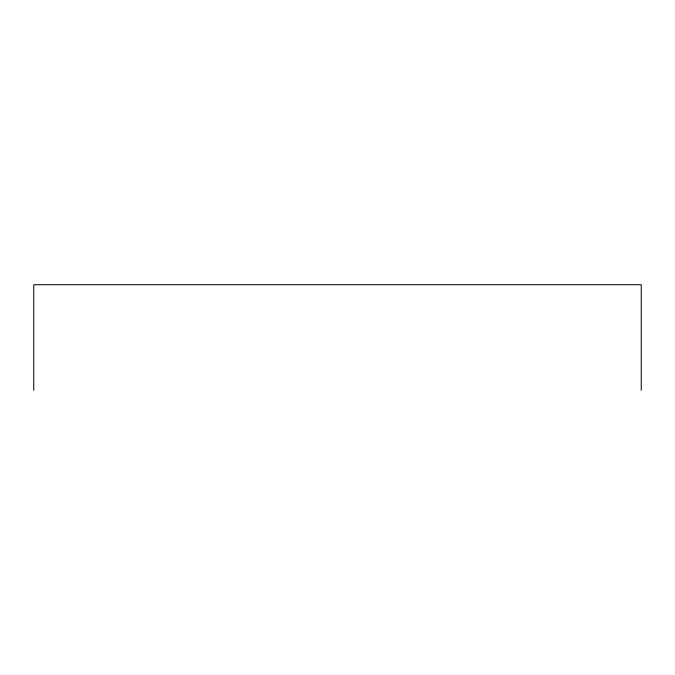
<?xml version="1.0" encoding="UTF-8"?>
<svg xmlns="http://www.w3.org/2000/svg" width="675" height="675" viewBox="0 0 675 675"><rect width="100%" height="100%" fill="white"/><g stroke="black" fill="none" stroke-linecap="round" stroke-linejoin="round"><path stroke-width="1.01" d="M641.25 390.285L641.25 284.715L33.75 284.715L33.75 390.285"/></g></svg>
